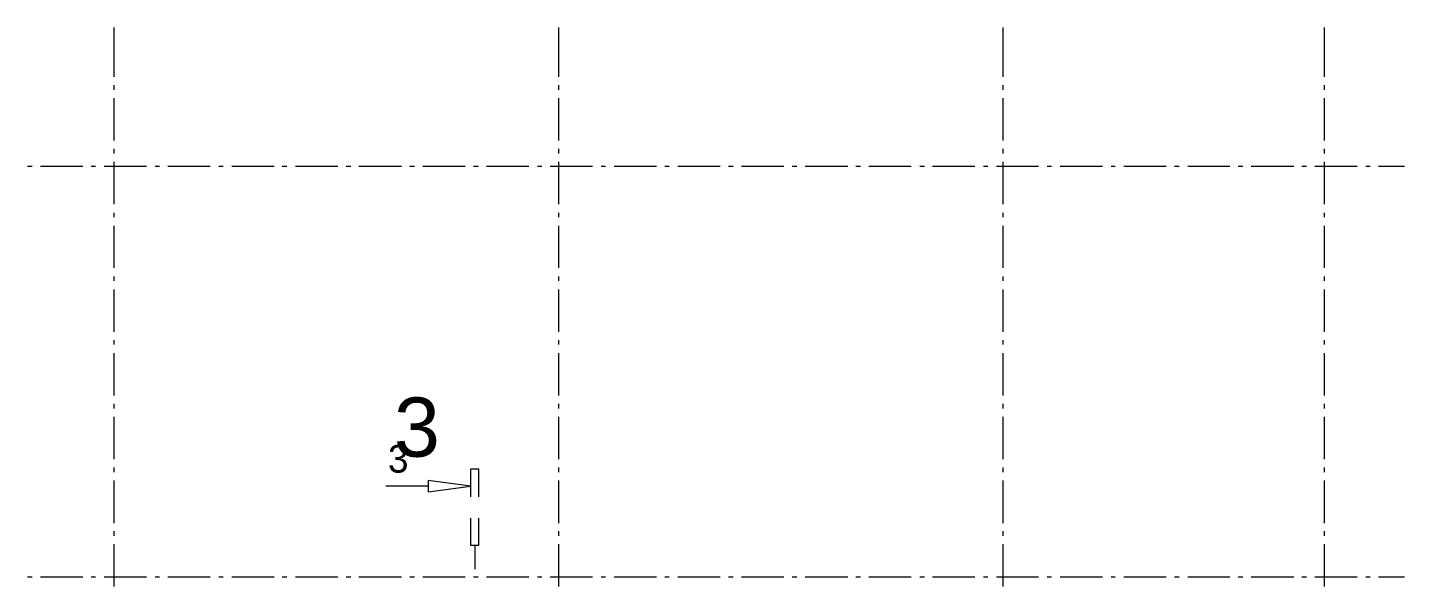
# Model space of a CAD drawing. Header units: millimetres. Extents: x -249154 to 415037, y -45458 to 354837.
# Drawn here: x -120369 to -104089, y 23561 to 30170 of the extents above; entities that cross this region are included whole.
import ezdxf

# ---------------------------------------------------------------- set-up
doc = ezdxf.new("R2010")
doc.units = ezdxf.units.MM
doc.layers.add('PDF _Текст', color=7, linetype='Continuous')
doc.styles.get("Standard").update_dxf_attribs({"font": 'arial.ttf'})

msp = doc.modelspace()

# ---------------------------------------------------------------- linework, layer by layer
at = {"lineweight": 9}
for points in [[(-119343.6251949941, 29585.1696713267), (-119343.6251949941, 30169.78505596043)], [(-114086.3230768251, 29585.1696713267), (-114086.3230768251, 30169.78505596043)], [(-108833.2573019862, 29585.1696713267), (-108833.2573019862, 30169.78505596043)], [(-105033.2573019862, 29585.1696713267), (-105033.2573019862, 30169.78505596043)], [(-119343.6251949941, 29432.66131011346), (-119343.6251949941, 29487.73377391613)], [(-114086.3230768251, 29432.66131011346), (-114086.3230768251, 29487.73377391613)], [(-108833.2573019862, 29432.66131011346), (-108833.2573019862, 29487.73377391613)], [(-105033.2573019862, 29432.66131011346), (-105033.2573019862, 29487.73377391613)], [(-119343.6251949941, 28835.33689542121), (-119343.6251949941, 29335.22541270289)], [(-114086.3230768251, 28835.33689542121), (-114086.3230768251, 29335.22541270289)], [(-108833.2573019862, 28835.33689542121), (-108833.2573019862, 29335.22541270289)], [(-105033.2573019862, 28835.33689542121), (-105033.2573019862, 29335.22541270289)], [(-119343.6251949941, 28678.59219084377), (-119343.6251949941, 28733.66465464645)], [(-114086.3230768251, 28678.59219084377), (-114086.3230768251, 28733.66465464645)], [(-108833.2573019862, 28678.59219084377), (-108833.2573019862, 28733.66465464645)], [(-105033.2573019862, 28678.59219084377), (-105033.2573019862, 28733.66465464645)], [(-120368.8202898108, 28530.32017302878), (-120313.7478260081, 28530.32017302878)], [(-120216.3119285975, 28530.32017302878), (-119716.4234113159, 28530.32017302878)], [(-119614.751170473, 28530.32017302878), (-119563.9150501026, 28530.32017302878)], [(-119462.2428092597, 28530.32017302878), (-118962.3542919781, 28530.32017302878)], [(-119343.6251949941, 28081.26777615152), (-119343.6251949941, 28581.1562934332)], [(-118860.6820512033, 28530.32017302878), (-118809.8459307989, 28530.32017302878)], [(-118708.17368999, 28530.32017302878), (-118208.2851727084, 28530.32017302878)], [(-118106.6129318995, 28530.32017302878), (-118055.7768114951, 28530.32017302878)], [(-117954.1045707203, 28530.32017302878), (-117454.2160534387, 28530.32017302878)], [(-117356.7801559941, 28530.32017302878), (-117301.7076922254, 28530.32017302878)], [(-117200.0354514166, 28530.32017302878), (-116700.1469341349, 28530.32017302878)], [(-116602.7110366903, 28530.32017302878), (-116547.6385729217, 28530.32017302878)], [(-116450.202675477, 28530.32017302878), (-115946.0778148652, 28530.32017302878)], [(-115848.6419174206, 28530.32017302878), (-115793.569453652, 28530.32017302878)], [(-115696.1335562074, 28530.32017302878), (-115196.2450389257, 28530.32017302878)], [(-115094.5727981169, 28530.32017302878), (-115039.5003343482, 28530.32017302878)], [(-114942.0644369036, 28530.32017302878), (-114442.1759196219, 28530.32017302878)], [(-114340.5036788472, 28530.32017302878), (-114289.6675584428, 28530.32017302878)], [(-114187.9953176339, 28530.32017302878), (-113688.1068003522, 28530.32017302878)], [(-114086.3230768251, 28081.26777615152), (-114086.3230768251, 28581.1562934332)], [(-113586.4345595094, 28530.32017302878), (-113535.598439139, 28530.32017302878)], [(-113433.9261983302, 28530.32017302878), (-112934.0376810826, 28530.32017302878)], [(-112832.3654402397, 28530.32017302878), (-112781.5293198693, 28530.32017302878)], [(-112679.8570790264, 28530.32017302878), (-112179.9685617447, 28530.32017302878)], [(-112082.5326643342, 28530.32017302878), (-112027.4602005315, 28530.32017302878)], [(-111925.7879597567, 28530.32017302878), (-111425.8994424751, 28530.32017302878)], [(-111328.4635450645, 28530.32017302878), (-111273.3910812618, 28530.32017302878)], [(-111175.9551838512, 28530.32017302878), (-110671.8303231713, 28530.32017302878)], [(-110574.3944257267, 28530.32017302878), (-110519.3219619921, 28530.32017302878)], [(-110421.8860645134, 28530.32017302878), (-109921.9975472658, 28530.32017302878)], [(-109820.325306457, 28530.32017302878), (-109765.2528426884, 28530.32017302878)], [(-109667.8169452437, 28530.32017302878), (-109167.9284279621, 28530.32017302878)], [(-109066.2561871532, 28530.32017302878), (-109015.4200667488, 28530.32017302878)], [(-108913.7478259741, 28530.32017302878), (-108413.8593086583, 28530.32017302878)], [(-108833.2573019862, 28081.26777615152), (-108833.2573019862, 28581.1562934332)], [(-108312.1870678836, 28530.32017302878), (-108261.3509474791, 28530.32017302878)], [(-108159.6787066703, 28530.32017302878), (-107659.7901893886, 28530.32017302878)], [(-107558.1179486139, 28530.32017302878), (-107507.2818281754, 28530.32017302878)], [(-107405.6095874006, 28530.32017302878), (-106905.7210701189, 28530.32017302878)], [(-106808.2851726402, 28530.32017302878), (-106753.2127089057, 28530.32017302878)], [(-106651.5404680628, 28530.32017302878), (-106151.6519507811, 28530.32017302878)], [(-106054.2160533706, 28530.32017302878), (-105999.143589602, 28530.32017302878)], [(-105901.7076921573, 28530.32017302878), (-105397.5828315114, 28530.32017302878)], [(-105300.1469341009, 28530.32017302878), (-105245.0744702982, 28530.32017302878)], [(-105147.6385728876, 28530.32017302878), (-104647.750055606, 28530.32017302878)], [(-105033.2573019862, 28081.26777615152), (-105033.2573019862, 28581.1562934332)], [(-104546.0778147971, 28530.32017302878), (-104495.2416943927, 28530.32017302878)], [(-104393.5694536179, 28530.32017302878), (-104088.5527311915, 28530.32017302878)], [(-119343.6251949941, 27928.75941493828), (-119343.6251949941, 27979.59553530863)], [(-114086.3230768251, 27928.75941493828), (-114086.3230768251, 27979.59553530863)], [(-108833.2573019862, 27928.75941493828), (-108833.2573019862, 27979.59553530863)], [(-105033.2573019862, 27928.75941493828), (-105033.2573019862, 27979.59553530863)], [(-119343.6251949941, 27327.19865684777), (-119343.6251949941, 27827.0871740954)], [(-114086.3230768251, 27327.19865684777), (-114086.3230768251, 27827.0871740954)], [(-108833.2573019862, 27327.19865684777), (-108833.2573019862, 27827.0871740954)], [(-105033.2573019862, 27327.19865684777), (-105033.2573019862, 27827.0871740954)], [(-119343.6251949941, 27174.6902956686), (-119343.6251949941, 27225.52641603895)], [(-114086.3230768251, 27174.6902956686), (-114086.3230768251, 27225.52641603895)], [(-108833.2573019862, 27174.6902956686), (-108833.2573019862, 27225.52641603895)], [(-105033.2573019862, 27174.6902956686), (-105033.2573019862, 27225.52641603895)], [(-119343.6251949941, 26573.12953754402), (-119343.6251949941, 27073.0180548257)], [(-114086.3230768251, 26573.12953754402), (-114086.3230768251, 27073.0180548257)], [(-108833.2573019862, 26573.12953754402), (-108833.2573019862, 27073.0180548257)], [(-105033.2573019862, 26573.12953754402), (-105033.2573019862, 27073.0180548257)], [(-119343.6251949941, 26420.62117633078), (-119343.6251949941, 26471.4572967352)], [(-114086.3230768251, 26420.62117633078), (-114086.3230768251, 26471.4572967352)], [(-108833.2573019862, 26420.62117633078), (-108833.2573019862, 26471.4572967352)], [(-105033.2573019862, 26420.62117633078), (-105033.2573019862, 26471.4572967352)], [(-119343.6251949941, 25819.06041827434), (-119343.6251949941, 26318.94893555602)], [(-114086.3230768251, 25819.06041827434), (-114086.3230768251, 26318.94893555602)], [(-108833.2573019862, 25819.06041827434), (-108833.2573019862, 26318.94893555602)], [(-105033.2573019862, 25819.06041827434), (-105033.2573019862, 26318.94893555602)], [(-119343.6251949941, 25666.5520570611), (-119343.6251949941, 25721.6245208297)], [(-119343.6251949941, 25064.99129897059), (-119343.6251949941, 25564.87981625227)], [(-114086.3230768251, 25666.5520570611), (-114086.3230768251, 25721.6245208297)], [(-114086.3230768251, 25064.99129897059), (-114086.3230768251, 25564.87981625227)], [(-108833.2573019862, 25666.5520570611), (-108833.2573019862, 25721.6245208297)], [(-108833.2573019862, 25064.99129897059), (-108833.2573019862, 25564.87981625227)], [(-105033.2573019862, 25666.5520570611), (-105033.2573019862, 25721.6245208297)], [(-105033.2573019862, 25064.99129897059), (-105033.2573019862, 25564.87981625227)], [(-119343.6251949941, 24912.48293775735), (-119343.6251949941, 24967.55540152595)], [(-115031.0276476198, 24620.17524549157), (-115031.0276476198, 24946.37368470497), (-115132.6998884287, 24946.37368470497), (-115132.6998884287, 24620.17524549157)], [(-114086.3230768251, 24912.48293775735), (-114086.3230768251, 24967.55540152595)], [(-108833.2573019862, 24912.48293775735), (-108833.2573019862, 24967.55540152595)], [(-105033.2573019862, 24912.48293775735), (-105033.2573019862, 24967.55540152595)], [(-119343.6251949941, 24310.92217970089), (-119343.6251949941, 24815.04704031271)], [(-115632.5884057104, 24747.26554645151), (-116132.476922992, 24747.26554645151)], [(-114086.3230768251, 24310.92217970089), (-114086.3230768251, 24815.04704031271)], [(-108833.2573019862, 24310.92217970089), (-108833.2573019862, 24815.04704031271)], [(-105033.2573019862, 24310.92217970089), (-105033.2573019862, 24815.04704031271)], [(-115132.6998884287, 24370.23098679964), (-115132.6998884287, 24048.26889095044), (-115031.0276476198, 24048.26889095044), (-115031.0276476198, 24370.23098679964)], [(-119343.6251949941, 24158.41381848765), (-119343.6251949941, 24213.48628222221)], [(-114086.3230768251, 24158.41381848765), (-114086.3230768251, 24213.48628222221)], [(-108833.2573019862, 24158.41381848765), (-108833.2573019862, 24213.48628222221)], [(-105033.2573019862, 24158.41381848765), (-105033.2573019862, 24213.48628222221)], [(-119343.6251949941, 23561.08940376135), (-119343.6251949941, 24060.97792104303)], [(-115081.8637680243, 24048.26889095044), (-115081.8637680243, 23764.433885379)], [(-114086.3230768251, 23561.08940376135), (-114086.3230768251, 24060.97792104303)], [(-108833.2573019862, 23561.08940376135), (-108833.2573019862, 24060.97792104303)], [(-105033.2573019862, 23561.08940376135), (-105033.2573019862, 24060.97792104303)], [(-120368.8202898108, 23675.47067466276), (-120313.7478260081, 23675.47067466276)], [(-120216.3119285975, 23675.47067466276), (-119716.4234113159, 23675.47067466276)], [(-119614.751170473, 23675.47067466276), (-119563.9150501026, 23675.47067466276)], [(-119462.2428092597, 23675.47067466276), (-118962.3542919781, 23675.47067466276)], [(-118860.6820512033, 23675.47067466276), (-118809.8459307989, 23675.47067466276)], [(-118708.17368999, 23675.47067466276), (-118208.2851727084, 23675.47067466276)], [(-118106.6129318995, 23675.47067466276), (-118055.7768114951, 23675.47067466276)], [(-117954.1045707203, 23675.47067466276), (-117454.2160534387, 23675.47067466276)], [(-117356.7801559941, 23675.47067466276), (-117301.7076922254, 23675.47067466276)], [(-117200.0354514166, 23675.47067466276), (-116700.1469341349, 23675.47067466276)], [(-116602.7110366903, 23675.47067466276), (-116547.6385729217, 23675.47067466276)], [(-116450.202675477, 23675.47067466276), (-115946.0778148652, 23675.47067466276)], [(-115848.6419174206, 23675.47067466276), (-115793.569453652, 23675.47067466276)], [(-115696.1335562074, 23675.47067466276), (-115196.2450389257, 23675.47067466276)], [(-115094.5727981169, 23675.47067466276), (-115039.5003343482, 23675.47067466276)], [(-114942.0644369036, 23675.47067466276), (-114442.1759196219, 23675.47067466276)], [(-114340.5036788472, 23675.47067466276), (-114289.6675584428, 23675.47067466276)], [(-114187.9953176339, 23675.47067466276), (-113688.1068003522, 23675.47067466276)], [(-113586.4345595094, 23675.47067466276), (-113535.598439139, 23675.47067466276)], [(-113433.9261983302, 23675.47067466276), (-112934.0376810826, 23675.47067466276)], [(-112832.3654402397, 23675.47067466276), (-112781.5293198693, 23675.47067466276)], [(-112679.8570790264, 23675.47067466276), (-112179.9685617447, 23675.47067466276)], [(-112082.5326643342, 23675.47067466276), (-112027.4602005315, 23675.47067466276)], [(-111925.7879597567, 23675.47067466276), (-111425.8994424751, 23675.47067466276)], [(-111328.4635450645, 23675.47067466276), (-111273.3910812618, 23675.47067466276)], [(-111175.9551838512, 23675.47067466276), (-110671.8303231713, 23675.47067466276)], [(-110574.3944257267, 23675.47067466276), (-110519.3219619921, 23675.47067466276)], [(-110421.8860645134, 23675.47067466276), (-109921.9975472658, 23675.47067466276)], [(-109820.325306457, 23675.47067466276), (-109765.2528426884, 23675.47067466276)], [(-109667.8169452437, 23675.47067466276), (-109167.9284279621, 23675.47067466276)], [(-109066.2561871532, 23675.47067466276), (-109015.4200667488, 23675.47067466276)], [(-108913.7478259741, 23675.47067466276), (-108413.8593086583, 23675.47067466276)], [(-108312.1870678836, 23675.47067466276), (-108261.3509474791, 23675.47067466276)], [(-108159.6787066703, 23675.47067466276), (-107659.7901893886, 23675.47067466276)], [(-107558.1179486139, 23675.47067466276), (-107507.2818281754, 23675.47067466276)], [(-107405.6095874006, 23675.47067466276), (-106905.7210701189, 23675.47067466276)], [(-106808.2851726402, 23675.47067466276), (-106753.2127089057, 23675.47067466276)], [(-106651.5404680628, 23675.47067466276), (-106151.6519507811, 23675.47067466276)], [(-106054.2160533706, 23675.47067466276), (-105999.143589602, 23675.47067466276)], [(-105901.7076921573, 23675.47067466276), (-105397.5828315114, 23675.47067466276)], [(-105300.1469341009, 23675.47067466276), (-105245.0744702982, 23675.47067466276)], [(-105147.6385728876, 23675.47067466276), (-104647.750055606, 23675.47067466276)], [(-104546.0778147971, 23675.47067466276), (-104495.2416943927, 23675.47067466276)], [(-104393.5694536179, 23675.47067466276), (-104088.5527311915, 23675.47067466276)]]:
    msp.add_lwpolyline(points, dxfattribs=at)
msp.add_lwpolyline([(-115632.5884057104, 24679.48405259031), (-115132.6998884287, 24747.26554645151), (-115632.5884057104, 24815.04704031271)], close=True, dxfattribs=at)

# ---------------------------------------------------------------- texts
at = {"insert": (-116036.8725661209, 25440.57237296717), "char_height": 700, "attachment_point": 4}
msp.add_mtext('3', dxfattribs=at)
at = {"layer": 'PDF _Текст', "insert": (-116107.1933929108, 25068.21889541307), "char_height": 327.0052237507227, "attachment_point": 4, "style": ''}
msp.add_mtext('3', dxfattribs=at)

doc.saveas('drawing.dxf')
